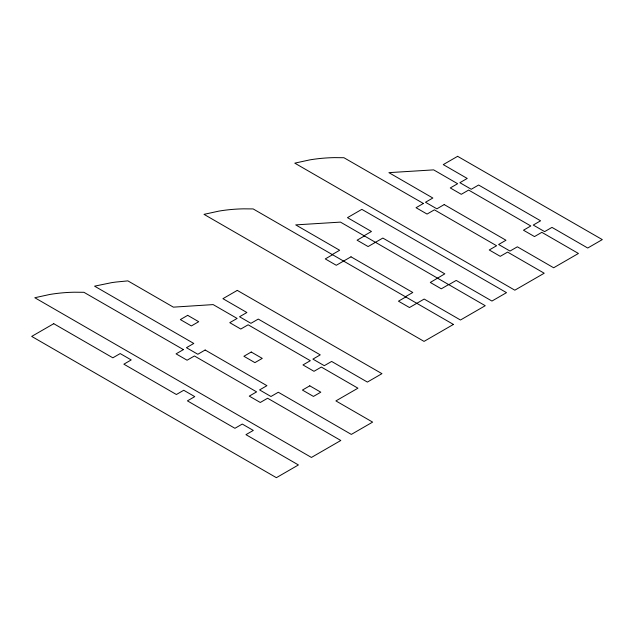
<?xml version="1.0" encoding="UTF-8"?>
<svg xmlns="http://www.w3.org/2000/svg" width="634" height="634" viewBox="0 0 634 634"><rect width="100%" height="100%" fill="white"/><g stroke="black" fill="none" stroke-linecap="round" stroke-linejoin="round"><path stroke-width="0.95" d="M350.998 256.81L336.282 265.281L325.266 258.918L332.612 254.678M364.106 235.737L371.445 231.489L347.48 217.652L361.84 209.363L506.518 292.646L491.944 301.055L456.203 280.426L448.856 284.666M332.303 254.503L339.65 250.264L295.706 224.888L340.466 222.114L485.248 305.707L460.466 320.012L424.17 299.058L409.485 307.538L398.469 301.182L405.815 296.942M364.431 235.951L357.085 240.191L368.1 246.555L382.833 238.067L444.814 273.848L430.288 282.455L441.304 288.819L448.65 284.571M405.443 296.728L412.789 292.488L351.03 256.833M444.188 204.576L436.881 208.832L425.493 202.262L432.84 198.022L388.896 172.646L433.656 169.872L457.621 183.709L450.275 187.949L461.298 194.313L468.637 190.073L530.824 225.973L523.478 230.213L534.494 236.577L541.84 232.337L578.438 253.465L553.656 267.77L517.36 246.816L510.013 251.056L498.633 244.486L505.98 240.246L444.22 204.592M205.139 350.008L197.832 354.263L186.444 347.694L193.79 343.454L94.569 286.164L111.663 282.645A92.358 53.319 0 0 1 116.228 282.019L127.886 280.878L173.375 307.149L213.151 304.597L237.116 318.434L229.777 322.674L240.793 329.038L248.14 324.798L310.319 360.698L302.973 364.938L313.996 371.302L321.343 367.062L357.933 388.19L335.901 400.91L372.626 422.109L351.331 434.409L278.31 392.248L270.964 396.496L259.583 389.918L266.93 385.678L205.17 350.023M53.739 323.689L31.7 336.408L276.384 477.679L298.424 464.952L245.952 434.662L253.299 430.423L242.275 424.059L234.929 428.299L187.41 400.862L194.757 396.622L183.741 390.267L176.395 394.507L123.868 364.178L131.214 359.938L120.191 353.574L112.844 357.814L53.739 323.689M457.621 156.321L443.261 164.61L467.226 178.447L459.888 182.695L471.268 189.265L478.615 185.025L540.596 220.806L533.257 225.054L544.638 231.624L551.984 227.384L587.726 248.021L602.3 239.604L457.621 156.321M187.688 315.344L180.341 319.584L191.365 325.939L198.704 321.7L187.688 315.344M237.274 290.388L222.922 298.677L246.888 312.514L239.541 316.754L250.929 323.324L258.268 319.084L320.249 354.866L312.911 359.113L324.291 365.683L331.637 361.443L367.379 382.08L381.953 373.664L237.274 290.388M423.393 203.474L416.047 207.714L427.062 214.07L434.401 209.83L496.596 245.738L489.25 249.978L500.258 256.334L507.604 252.094L544.21 273.222L514.824 290.19L294.786 163.152L309.733 159.895A98.952 57.131 0 0 1 334.419 157.628L343.929 157.723L423.393 203.474M183.416 349.611L176.07 353.859L187.085 360.215L194.424 355.975L256.619 391.875L249.273 396.115L260.281 402.479L267.627 398.239L340.807 440.487L311.429 457.447L34.799 297.734L49.737 294.477A98.952 57.131 0 0 1 74.432 292.219L83.934 292.306L183.416 349.611M251.238 352.029L243.892 356.268L254.908 362.632L262.254 358.392L251.238 352.029M309.772 385.829L302.426 390.068L313.45 396.424L320.788 392.184L309.772 385.829M453.429 324.434L424.043 341.393L204.005 214.355L218.952 211.098A98.952 57.131 0 0 1 243.638 208.84L253.148 208.927L453.429 324.434"/></g></svg>
